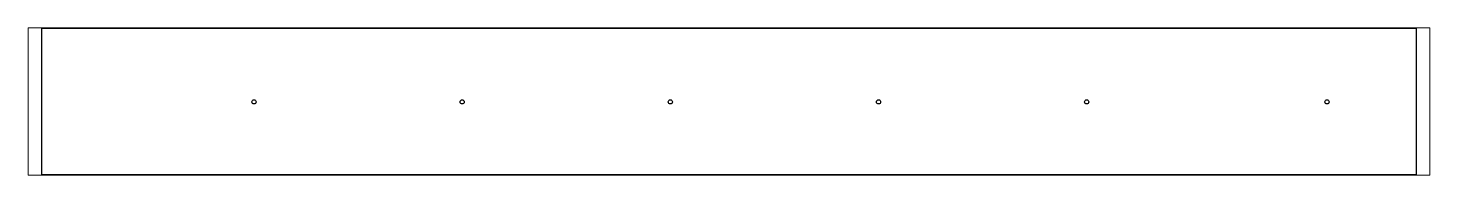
# Paper-space layout 'Layout1' of a CAD drawing. Header units: millimetres. Extents: x 0 to 257, y 84 to 111.
# The model-space entities are those that its viewports show. They can reach past a viewport. Long polylines and large blocks are cut down to what shows.
import ezdxf

# ---------------------------------------------------------------- set-up
doc = ezdxf.new("R2010")
doc.units = ezdxf.units.MM
doc.header["$LTSCALE"] = 25
doc.layers.add('3_Pezzi', color=7, linetype='Continuous')
doc.layers.add('5_Bulloni', color=7, linetype='Continuous')

msp = doc.modelspace()

# ---------------------------------------------------------------- linework, layer by layer
at = {"layer": '3_Pezzi', "color": 3, "linetype": 'Continuous'}
for p, q in [((0, 44.8), (0, 184)), ((0, 184), (3433, 184)), ((3433, 184), (3433, 44.8)), ((0, -81.8), (0, 44.8)), ((3433, 44.8), (3433, -81.8)), ((0, -184), (0, -81.8)), ((3433, -81.8), (3433, -184)), ((3433, -184), (0, -184))]:
    msp.add_line(p, q, dxfattribs=at)
at = {"layer": '5_Bulloni', "color": 2, "linetype": 'Continuous'}
for centre in [(530, -1), (1050, -1), (1570, -1), (2090, -1), (2610, -1), (3210, -1)]:
    msp.add_circle(centre, 5.25, dxfattribs=at)

psp = doc.layouts.get("Layout1")

# ---------------------------------------------------------------- viewports
at = {"layer": '0'}
psp.add_viewport(center=(128.5, 97.5), size=(257, 27.0311), view_center_point=(1716.5, 0), view_height=368.3019, dxfattribs=at)

doc.saveas('drawing.dxf')
